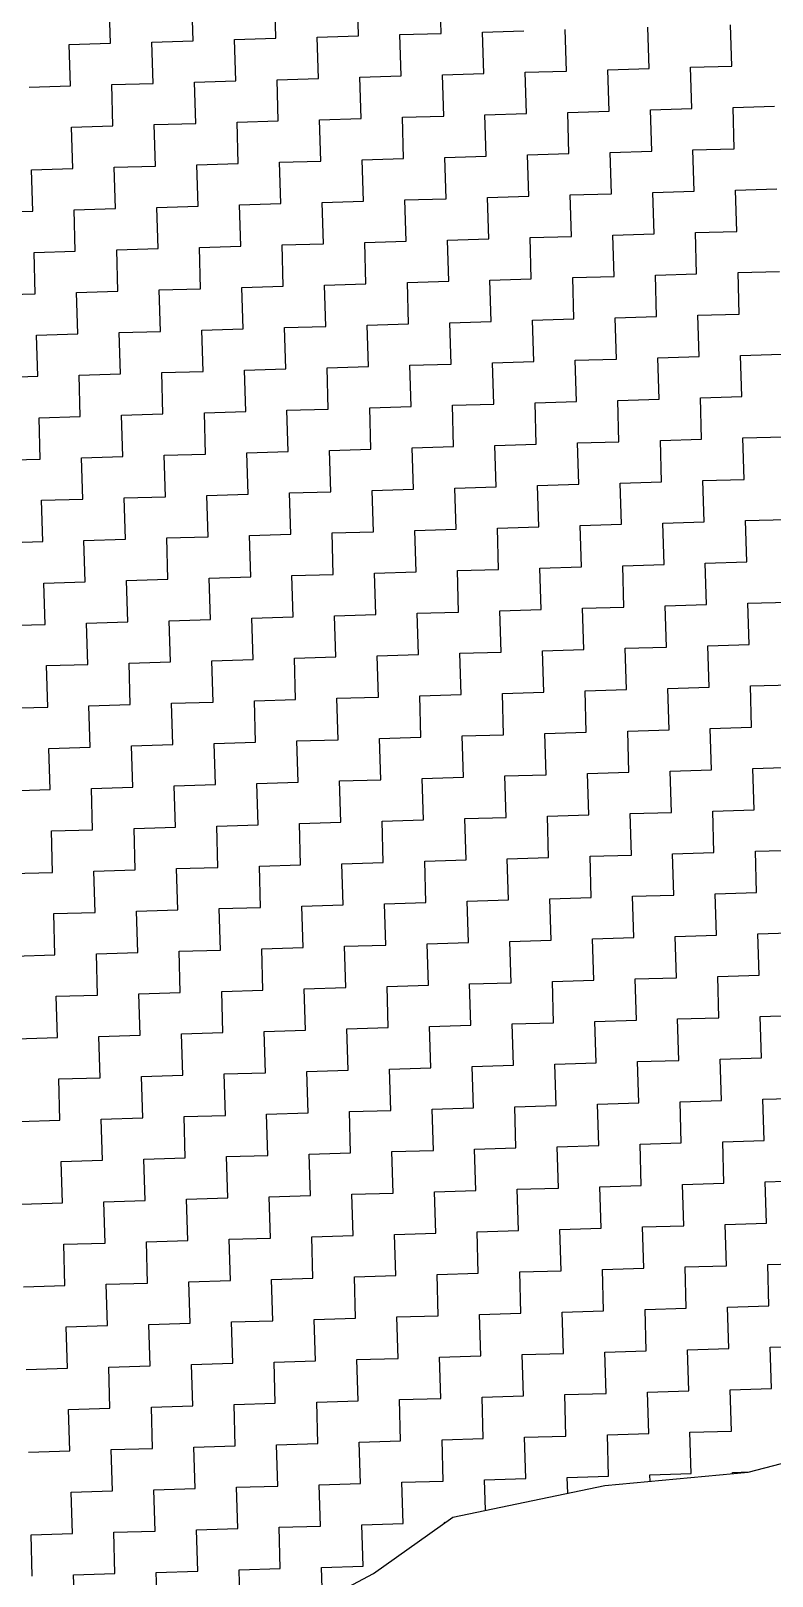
# Model space of a CAD drawing. Header units: metres. Extents: x 289662 to 290738, y 2016260 to 2018343.
# Drawn here: x 290160.7 to 290227.4, y 2016407 to 2016546.2 of the extents above; entities that cross this region are included whole.
import ezdxf

# ---------------------------------------------------------------- set-up
doc = ezdxf.new("R2010")
doc.units = ezdxf.units.M
doc.layers.add('POLY_HATCH', color=12, linetype='Continuous')

msp = doc.modelspace()

# ---------------------------------------------------------------- linework, layer by layer
at = {"layer": 'POLY_HATCH', "linetype": 'Continuous'}
for p, q in [((290167.85, 2016545.04), (290167.74, 2016548.76)), ((290175.29, 2016545.26), (290175.18, 2016548.99)), ((290182.74, 2016545.49), (290182.63, 2016549.21)), ((290190.18, 2016545.71), (290190.07, 2016549.43)), ((290197.63, 2016545.93), (290197.52, 2016549.66)), ((290193.91, 2016545.82), (290197.63, 2016545.93)), ((290194.02, 2016542.1), (290193.91, 2016545.82)), ((290201.35, 2016546.04), (290205.07, 2016546.16)), ((290201.46, 2016542.32), (290201.35, 2016546.04)), ((290208.91, 2016542.54), (290208.8, 2016546.27)), ((290216.35, 2016542.77), (290216.24, 2016546.49)), ((290223.8, 2016542.99), (290223.69, 2016546.71)), ((290164.13, 2016544.93), (290167.85, 2016545.04)), ((290164.24, 2016541.21), (290164.13, 2016544.93)), ((290171.57, 2016545.15), (290175.29, 2016545.26)), ((290171.68, 2016541.43), (290171.57, 2016545.15)), ((290179.02, 2016545.38), (290182.74, 2016545.49)), ((290179.13, 2016541.65), (290179.02, 2016545.38)), ((290186.46, 2016545.6), (290190.18, 2016545.71)), ((290186.57, 2016541.88), (290186.46, 2016545.6)), ((290220.08, 2016542.88), (290223.8, 2016542.99)), ((290175.4, 2016541.54), (290179.13, 2016541.65)), ((290182.85, 2016541.76), (290186.57, 2016541.88)), ((290182.96, 2016538.04), (290182.85, 2016541.76)), ((290190.3, 2016541.99), (290194.02, 2016542.1)), ((290190.41, 2016538.26), (290190.3, 2016541.99)), ((290197.74, 2016542.21), (290201.46, 2016542.32)), ((290197.85, 2016538.49), (290197.74, 2016542.21)), ((290205.19, 2016542.43), (290208.91, 2016542.54)), ((290205.3, 2016538.71), (290205.19, 2016542.43)), ((290212.63, 2016542.66), (290216.35, 2016542.77)), ((290212.74, 2016538.93), (290212.63, 2016542.66)), ((290220.19, 2016539.16), (290220.08, 2016542.88)), ((290160.51, 2016541.1), (290164.24, 2016541.21)), ((290167.96, 2016541.32), (290171.68, 2016541.43)), ((290168.07, 2016537.6), (290167.96, 2016541.32)), ((290175.52, 2016537.82), (290175.4, 2016541.54)), ((290209.02, 2016538.82), (290212.74, 2016538.93)), ((290209.13, 2016535.1), (290209.02, 2016538.82)), ((290216.47, 2016539.04), (290220.19, 2016539.16)), ((290216.58, 2016535.32), (290216.47, 2016539.04)), ((290223.91, 2016539.27), (290227.63, 2016539.38)), ((290224.02, 2016535.54), (290223.91, 2016539.27)), ((290164.35, 2016537.48), (290168.07, 2016537.6)), ((290164.46, 2016533.76), (290164.35, 2016537.48)), ((290171.79, 2016537.71), (290175.52, 2016537.82)), ((290171.9, 2016533.98), (290171.79, 2016537.71)), ((290179.24, 2016537.93), (290182.96, 2016538.04)), ((290179.35, 2016534.21), (290179.24, 2016537.93)), ((290186.68, 2016538.15), (290190.41, 2016538.26)), ((290186.8, 2016534.43), (290186.68, 2016538.15)), ((290194.13, 2016538.38), (290197.85, 2016538.49)), ((290194.24, 2016534.65), (290194.13, 2016538.38)), ((290201.57, 2016538.6), (290205.3, 2016538.71)), ((290201.69, 2016534.88), (290201.57, 2016538.6)), ((290190.52, 2016534.54), (290194.24, 2016534.65)), ((290197.96, 2016534.76), (290201.69, 2016534.88)), ((290198.08, 2016531.04), (290197.96, 2016534.76)), ((290205.41, 2016534.99), (290209.13, 2016535.1)), ((290205.52, 2016531.26), (290205.41, 2016534.99)), ((290212.85, 2016535.21), (290216.58, 2016535.32)), ((290212.97, 2016531.49), (290212.85, 2016535.21)), ((290220.3, 2016535.43), (290224.02, 2016535.54)), ((290220.41, 2016531.71), (290220.3, 2016535.43)), ((290160.74, 2016533.65), (290164.46, 2016533.76)), ((290160.85, 2016529.93), (290160.74, 2016533.65)), ((290168.18, 2016533.87), (290171.9, 2016533.98)), ((290168.29, 2016530.15), (290168.18, 2016533.87)), ((290175.63, 2016534.1), (290179.35, 2016534.21)), ((290175.74, 2016530.37), (290175.63, 2016534.1)), ((290183.07, 2016534.32), (290186.8, 2016534.43)), ((290183.18, 2016530.6), (290183.07, 2016534.32)), ((290190.63, 2016530.82), (290190.52, 2016534.54)), ((290224.13, 2016531.82), (290227.86, 2016531.93)), ((290179.46, 2016530.48), (290183.18, 2016530.6)), ((290179.57, 2016526.76), (290179.46, 2016530.48)), ((290186.91, 2016530.71), (290190.63, 2016530.82)), ((290187.02, 2016526.98), (290186.91, 2016530.71)), ((290194.35, 2016530.93), (290198.08, 2016531.04)), ((290194.46, 2016527.21), (290194.35, 2016530.93)), ((290201.8, 2016531.15), (290205.52, 2016531.26)), ((290201.91, 2016527.43), (290201.8, 2016531.15)), ((290209.24, 2016531.38), (290212.97, 2016531.49)), ((290209.35, 2016527.65), (290209.24, 2016531.38)), ((290216.69, 2016531.6), (290220.41, 2016531.71)), ((290216.8, 2016527.88), (290216.69, 2016531.6)), ((290224.25, 2016528.1), (290224.13, 2016531.82)), ((290157.13, 2016529.82), (290160.85, 2016529.93)), ((290164.57, 2016530.04), (290168.29, 2016530.15)), ((290164.68, 2016526.32), (290164.57, 2016530.04)), ((290172.02, 2016530.26), (290175.74, 2016530.37)), ((290172.13, 2016526.54), (290172.02, 2016530.26)), ((290213.08, 2016527.76), (290216.8, 2016527.88)), ((290213.19, 2016524.04), (290213.08, 2016527.76)), ((290220.52, 2016527.99), (290224.25, 2016528.1)), ((290220.63, 2016524.27), (290220.52, 2016527.99)), ((290160.96, 2016526.2), (290164.68, 2016526.32)), ((290168.41, 2016526.43), (290172.13, 2016526.54)), ((290168.52, 2016522.7), (290168.41, 2016526.43)), ((290175.85, 2016526.65), (290179.57, 2016526.76)), ((290175.96, 2016522.93), (290175.85, 2016526.65)), ((290183.3, 2016526.87), (290187.02, 2016526.98)), ((290183.41, 2016523.15), (290183.3, 2016526.87)), ((290190.74, 2016527.1), (290194.46, 2016527.21)), ((290190.85, 2016523.37), (290190.74, 2016527.1)), ((290198.19, 2016527.32), (290201.91, 2016527.43)), ((290198.3, 2016523.6), (290198.19, 2016527.32)), ((290205.63, 2016527.54), (290209.35, 2016527.65)), ((290205.74, 2016523.82), (290205.63, 2016527.54)), ((290161.07, 2016522.48), (290160.96, 2016526.2)), ((290194.58, 2016523.48), (290198.3, 2016523.6)), ((290202.02, 2016523.71), (290205.74, 2016523.82)), ((290202.13, 2016519.99), (290202.02, 2016523.71)), ((290209.47, 2016523.93), (290213.19, 2016524.04)), ((290209.58, 2016520.21), (290209.47, 2016523.93)), ((290216.91, 2016524.15), (290220.63, 2016524.27)), ((290217.02, 2016520.43), (290216.91, 2016524.15)), ((290224.36, 2016524.38), (290228.08, 2016524.49)), ((290224.47, 2016520.65), (290224.36, 2016524.38)), ((290157.35, 2016522.37), (290161.07, 2016522.48)), ((290164.79, 2016522.59), (290168.52, 2016522.7)), ((290164.91, 2016518.87), (290164.79, 2016522.59)), ((290172.24, 2016522.82), (290175.96, 2016522.93)), ((290172.35, 2016519.09), (290172.24, 2016522.82)), ((290179.68, 2016523.04), (290183.41, 2016523.15)), ((290179.8, 2016519.32), (290179.68, 2016523.04)), ((290187.13, 2016523.26), (290190.85, 2016523.37)), ((290187.24, 2016519.54), (290187.13, 2016523.26)), ((290194.69, 2016519.76), (290194.58, 2016523.48)), ((290183.52, 2016519.43), (290187.24, 2016519.54)), ((290183.63, 2016515.71), (290183.52, 2016519.43)), ((290190.96, 2016519.65), (290194.69, 2016519.76)), ((290191.08, 2016515.93), (290190.96, 2016519.65)), ((290198.41, 2016519.87), (290202.13, 2016519.99)), ((290198.52, 2016516.15), (290198.41, 2016519.87)), ((290205.86, 2016520.1), (290209.58, 2016520.21)), ((290205.97, 2016516.37), (290205.86, 2016520.1)), ((290213.3, 2016520.32), (290217.02, 2016520.43)), ((290213.41, 2016516.6), (290213.3, 2016520.32)), ((290220.75, 2016520.54), (290224.47, 2016520.65)), ((290220.86, 2016516.82), (290220.75, 2016520.54)), ((290161.18, 2016518.76), (290164.91, 2016518.87)), ((290161.29, 2016515.04), (290161.18, 2016518.76)), ((290168.63, 2016518.98), (290172.35, 2016519.09)), ((290168.74, 2016515.26), (290168.63, 2016518.98)), ((290176.07, 2016519.2), (290179.8, 2016519.32)), ((290176.18, 2016515.48), (290176.07, 2016519.2)), ((290209.69, 2016516.49), (290213.41, 2016516.6)), ((290217.13, 2016516.71), (290220.86, 2016516.82)), ((290217.25, 2016512.99), (290217.13, 2016516.71)), ((290224.58, 2016516.93), (290228.3, 2016517.04)), ((290224.69, 2016513.21), (290224.58, 2016516.93)), ((290165.02, 2016515.15), (290168.74, 2016515.26)), ((290172.46, 2016515.37), (290176.18, 2016515.48)), ((290172.57, 2016511.65), (290172.46, 2016515.37)), ((290179.91, 2016515.59), (290183.63, 2016515.71)), ((290180.02, 2016511.87), (290179.91, 2016515.59)), ((290187.35, 2016515.82), (290191.08, 2016515.93)), ((290187.46, 2016512.09), (290187.35, 2016515.82)), ((290194.8, 2016516.04), (290198.52, 2016516.15)), ((290194.91, 2016512.32), (290194.8, 2016516.04)), ((290202.24, 2016516.26), (290205.97, 2016516.37)), ((290202.36, 2016512.54), (290202.24, 2016516.26)), ((290209.8, 2016512.76), (290209.69, 2016516.49)), ((290157.57, 2016514.92), (290161.29, 2016515.04)), ((290165.13, 2016511.42), (290165.02, 2016515.15)), ((290198.63, 2016512.43), (290202.36, 2016512.54)), ((290198.74, 2016508.71), (290198.63, 2016512.43)), ((290206.08, 2016512.65), (290209.8, 2016512.76)), ((290206.19, 2016508.93), (290206.08, 2016512.65)), ((290213.52, 2016512.87), (290217.25, 2016512.99)), ((290213.63, 2016509.15), (290213.52, 2016512.87)), ((290220.97, 2016513.1), (290224.69, 2016513.21)), ((290221.08, 2016509.37), (290220.97, 2016513.1)), ((290161.41, 2016511.31), (290165.13, 2016511.42)), ((290161.52, 2016507.59), (290161.41, 2016511.31)), ((290168.85, 2016511.54), (290172.57, 2016511.65)), ((290168.96, 2016507.81), (290168.85, 2016511.54)), ((290176.3, 2016511.76), (290180.02, 2016511.87)), ((290176.41, 2016508.04), (290176.3, 2016511.76)), ((290183.74, 2016511.98), (290187.46, 2016512.09)), ((290183.85, 2016508.26), (290183.74, 2016511.98)), ((290191.19, 2016512.21), (290194.91, 2016512.32)), ((290191.3, 2016508.48), (290191.19, 2016512.21)), ((290224.8, 2016509.49), (290228.53, 2016509.6)), ((290180.13, 2016508.15), (290183.85, 2016508.26)), ((290187.58, 2016508.37), (290191.3, 2016508.48)), ((290187.69, 2016504.65), (290187.58, 2016508.37)), ((290195.02, 2016508.59), (290198.74, 2016508.71)), ((290195.13, 2016504.87), (290195.02, 2016508.59)), ((290202.47, 2016508.82), (290206.19, 2016508.93)), ((290202.58, 2016505.09), (290202.47, 2016508.82)), ((290209.91, 2016509.04), (290213.63, 2016509.15)), ((290210.02, 2016505.32), (290209.91, 2016509.04)), ((290217.36, 2016509.26), (290221.08, 2016509.37)), ((290217.47, 2016505.54), (290217.36, 2016509.26)), ((290224.91, 2016505.76), (290224.8, 2016509.49)), ((290157.79, 2016507.48), (290161.52, 2016507.59)), ((290165.24, 2016507.7), (290168.96, 2016507.81)), ((290165.35, 2016503.98), (290165.24, 2016507.7)), ((290172.69, 2016507.93), (290176.41, 2016508.04)), ((290172.8, 2016504.2), (290172.69, 2016507.93)), ((290180.24, 2016504.43), (290180.13, 2016508.15)), ((290213.75, 2016505.43), (290217.47, 2016505.54)), ((290213.86, 2016501.71), (290213.75, 2016505.43)), ((290221.19, 2016505.65), (290224.91, 2016505.76)), ((290221.3, 2016501.93), (290221.19, 2016505.65)), ((290169.07, 2016504.09), (290172.8, 2016504.2)), ((290169.19, 2016500.37), (290169.07, 2016504.09)), ((290176.52, 2016504.31), (290180.24, 2016504.43)), ((290176.63, 2016500.59), (290176.52, 2016504.31)), ((290183.96, 2016504.54), (290187.69, 2016504.65)), ((290184.08, 2016500.81), (290183.96, 2016504.54)), ((290191.41, 2016504.76), (290195.13, 2016504.87)), ((290191.52, 2016501.04), (290191.41, 2016504.76)), ((290198.86, 2016504.98), (290202.58, 2016505.09)), ((290198.97, 2016501.26), (290198.86, 2016504.98)), ((290206.3, 2016505.21), (290210.02, 2016505.32)), ((290206.41, 2016501.48), (290206.3, 2016505.21)), ((290161.63, 2016503.87), (290165.35, 2016503.98)), ((290161.74, 2016500.15), (290161.63, 2016503.87)), ((290195.24, 2016501.15), (290198.97, 2016501.26)), ((290202.69, 2016501.37), (290206.41, 2016501.48)), ((290202.8, 2016497.65), (290202.69, 2016501.37)), ((290210.14, 2016501.59), (290213.86, 2016501.71)), ((290210.25, 2016497.87), (290210.14, 2016501.59)), ((290217.58, 2016501.82), (290221.3, 2016501.93)), ((290217.69, 2016498.09), (290217.58, 2016501.82)), ((290225.03, 2016502.04), (290228.75, 2016502.15)), ((290225.14, 2016498.32), (290225.03, 2016502.04)), ((290158.02, 2016500.03), (290161.74, 2016500.15)), ((290165.46, 2016500.26), (290169.19, 2016500.37)), ((290165.57, 2016496.53), (290165.46, 2016500.26)), ((290172.91, 2016500.48), (290176.63, 2016500.59)), ((290173.02, 2016496.76), (290172.91, 2016500.48)), ((290180.35, 2016500.7), (290184.08, 2016500.81)), ((290180.47, 2016496.98), (290180.35, 2016500.7)), ((290187.8, 2016500.93), (290191.52, 2016501.04)), ((290187.91, 2016497.2), (290187.8, 2016500.93)), ((290195.36, 2016497.43), (290195.24, 2016501.15)), ((290184.19, 2016497.09), (290187.91, 2016497.2)), ((290184.3, 2016493.37), (290184.19, 2016497.09)), ((290191.63, 2016497.31), (290195.36, 2016497.43)), ((290191.74, 2016493.59), (290191.63, 2016497.31)), ((290199.08, 2016497.54), (290202.8, 2016497.65)), ((290199.19, 2016493.81), (290199.08, 2016497.54)), ((290206.52, 2016497.76), (290210.25, 2016497.87)), ((290206.64, 2016494.04), (290206.52, 2016497.76)), ((290213.97, 2016497.98), (290217.69, 2016498.09)), ((290214.08, 2016494.26), (290213.97, 2016497.98)), ((290221.41, 2016498.21), (290225.14, 2016498.32)), ((290221.53, 2016494.48), (290221.41, 2016498.21)), ((290161.85, 2016496.42), (290165.57, 2016496.53)), ((290161.96, 2016492.7), (290161.85, 2016496.42)), ((290169.3, 2016496.65), (290173.02, 2016496.76)), ((290169.41, 2016492.92), (290169.3, 2016496.65)), ((290176.74, 2016496.87), (290180.47, 2016496.98)), ((290176.85, 2016493.15), (290176.74, 2016496.87)), ((290217.8, 2016494.37), (290221.53, 2016494.48)), ((290217.91, 2016490.65), (290217.8, 2016494.37)), ((290225.25, 2016494.6), (290228.97, 2016494.71)), ((290225.36, 2016490.87), (290225.25, 2016494.6)), ((290165.69, 2016492.81), (290169.41, 2016492.92)), ((290173.13, 2016493.03), (290176.85, 2016493.15)), ((290173.24, 2016489.31), (290173.13, 2016493.03)), ((290180.58, 2016493.26), (290184.3, 2016493.37)), ((290180.69, 2016489.53), (290180.58, 2016493.26)), ((290188.02, 2016493.48), (290191.74, 2016493.59)), ((290188.13, 2016489.76), (290188.02, 2016493.48)), ((290195.47, 2016493.7), (290199.19, 2016493.81)), ((290195.58, 2016489.98), (290195.47, 2016493.7)), ((290202.91, 2016493.93), (290206.64, 2016494.04)), ((290203.02, 2016490.2), (290202.91, 2016493.93)), ((290210.36, 2016494.15), (290214.08, 2016494.26)), ((290210.47, 2016490.43), (290210.36, 2016494.15)), ((290158.24, 2016492.59), (290161.96, 2016492.7)), ((290165.8, 2016489.09), (290165.69, 2016492.81)), ((290199.3, 2016490.09), (290203.02, 2016490.2)), ((290206.75, 2016490.32), (290210.47, 2016490.43)), ((290206.86, 2016486.59), (290206.75, 2016490.32)), ((290214.19, 2016490.54), (290217.91, 2016490.65)), ((290214.3, 2016486.82), (290214.19, 2016490.54)), ((290221.64, 2016490.76), (290225.36, 2016490.87)), ((290221.75, 2016487.04), (290221.64, 2016490.76)), ((290162.07, 2016488.98), (290165.8, 2016489.09)), ((290162.19, 2016485.25), (290162.07, 2016488.98)), ((290169.52, 2016489.2), (290173.24, 2016489.31)), ((290169.63, 2016485.48), (290169.52, 2016489.2)), ((290176.97, 2016489.42), (290180.69, 2016489.53)), ((290177.08, 2016485.7), (290176.97, 2016489.42)), ((290184.41, 2016489.65), (290188.13, 2016489.76)), ((290184.52, 2016485.92), (290184.41, 2016489.65)), ((290191.86, 2016489.87), (290195.58, 2016489.98)), ((290191.97, 2016486.15), (290191.86, 2016489.87)), ((290199.41, 2016486.37), (290199.3, 2016490.09)), ((290180.8, 2016485.81), (290184.52, 2016485.92)), ((290188.24, 2016486.04), (290191.97, 2016486.15)), ((290188.36, 2016482.31), (290188.24, 2016486.04)), ((290195.69, 2016486.26), (290199.41, 2016486.37)), ((290195.8, 2016482.54), (290195.69, 2016486.26)), ((290203.14, 2016486.48), (290206.86, 2016486.59)), ((290203.25, 2016482.76), (290203.14, 2016486.48)), ((290210.58, 2016486.7), (290214.3, 2016486.82)), ((290210.69, 2016482.98), (290210.58, 2016486.7)), ((290218.03, 2016486.93), (290221.75, 2016487.04)), ((290218.14, 2016483.2), (290218.03, 2016486.93)), ((290225.47, 2016487.15), (290229.19, 2016487.26)), ((290225.58, 2016483.43), (290225.47, 2016487.15)), ((290158.46, 2016485.14), (290162.19, 2016485.25)), ((290165.91, 2016485.37), (290169.63, 2016485.48)), ((290166.02, 2016481.64), (290165.91, 2016485.37)), ((290173.35, 2016485.59), (290177.08, 2016485.7)), ((290173.47, 2016481.87), (290173.35, 2016485.59)), ((290180.91, 2016482.09), (290180.8, 2016485.81)), ((290214.42, 2016483.09), (290218.14, 2016483.2)), ((290221.86, 2016483.32), (290225.58, 2016483.43)), ((290221.97, 2016479.59), (290221.86, 2016483.32)), ((290169.74, 2016481.75), (290173.47, 2016481.87)), ((290169.85, 2016478.03), (290169.74, 2016481.75)), ((290177.19, 2016481.98), (290180.91, 2016482.09)), ((290177.3, 2016478.26), (290177.19, 2016481.98)), ((290184.63, 2016482.2), (290188.36, 2016482.31)), ((290184.75, 2016478.48), (290184.63, 2016482.2)), ((290192.08, 2016482.42), (290195.8, 2016482.54)), ((290192.19, 2016478.7), (290192.08, 2016482.42)), ((290199.52, 2016482.65), (290203.25, 2016482.76)), ((290199.64, 2016478.92), (290199.52, 2016482.65)), ((290206.97, 2016482.87), (290210.69, 2016482.98)), ((290207.08, 2016479.15), (290206.97, 2016482.87)), ((290214.53, 2016479.37), (290214.42, 2016483.09)), ((290162.3, 2016481.53), (290166.02, 2016481.64)), ((290162.41, 2016477.81), (290162.3, 2016481.53)), ((290203.36, 2016479.04), (290207.08, 2016479.15)), ((290203.47, 2016475.31), (290203.36, 2016479.04)), ((290210.8, 2016479.26), (290214.53, 2016479.37)), ((290210.92, 2016475.54), (290210.8, 2016479.26)), ((290218.25, 2016479.48), (290221.97, 2016479.59)), ((290218.36, 2016475.76), (290218.25, 2016479.48)), ((290225.69, 2016479.7), (290229.42, 2016479.82)), ((290225.81, 2016475.98), (290225.69, 2016479.7)), ((290158.69, 2016477.7), (290162.41, 2016477.81)), ((290166.13, 2016477.92), (290169.85, 2016478.03)), ((290166.24, 2016474.2), (290166.13, 2016477.92)), ((290173.58, 2016478.14), (290177.3, 2016478.26)), ((290173.69, 2016474.42), (290173.58, 2016478.14)), ((290181.02, 2016478.37), (290184.75, 2016478.48)), ((290181.13, 2016474.64), (290181.02, 2016478.37)), ((290188.47, 2016478.59), (290192.19, 2016478.7)), ((290188.58, 2016474.87), (290188.47, 2016478.59)), ((290195.91, 2016478.81), (290199.64, 2016478.92)), ((290196.02, 2016475.09), (290195.91, 2016478.81)), ((290184.86, 2016474.76), (290188.58, 2016474.87)), ((290192.3, 2016474.98), (290196.02, 2016475.09)), ((290192.41, 2016471.26), (290192.3, 2016474.98)), ((290199.75, 2016475.2), (290203.47, 2016475.31)), ((290199.86, 2016471.48), (290199.75, 2016475.2)), ((290207.19, 2016475.42), (290210.92, 2016475.54)), ((290207.3, 2016471.7), (290207.19, 2016475.42)), ((290214.64, 2016475.65), (290218.36, 2016475.76)), ((290214.75, 2016471.92), (290214.64, 2016475.65)), ((290222.08, 2016475.87), (290225.81, 2016475.98)), ((290222.19, 2016472.15), (290222.08, 2016475.87)), ((290162.52, 2016474.09), (290166.24, 2016474.2)), ((290162.63, 2016470.36), (290162.52, 2016474.09)), ((290169.97, 2016474.31), (290173.69, 2016474.42)), ((290170.08, 2016470.59), (290169.97, 2016474.31)), ((290177.41, 2016474.53), (290181.13, 2016474.64)), ((290177.52, 2016470.81), (290177.41, 2016474.53)), ((290184.97, 2016471.03), (290184.86, 2016474.76)), ((290218.47, 2016472.04), (290222.19, 2016472.15)), ((290218.58, 2016468.31), (290218.47, 2016472.04)), ((290225.92, 2016472.26), (290229.64, 2016472.37)), ((290226.03, 2016468.54), (290225.92, 2016472.26)), ((290173.8, 2016470.7), (290177.52, 2016470.81)), ((290173.91, 2016466.98), (290173.8, 2016470.7)), ((290181.25, 2016470.92), (290184.97, 2016471.03)), ((290181.36, 2016467.2), (290181.25, 2016470.92)), ((290188.69, 2016471.14), (290192.41, 2016471.26)), ((290188.8, 2016467.42), (290188.69, 2016471.14)), ((290196.14, 2016471.37), (290199.86, 2016471.48)), ((290196.25, 2016467.64), (290196.14, 2016471.37)), ((290203.58, 2016471.59), (290207.3, 2016471.7)), ((290203.69, 2016467.87), (290203.58, 2016471.59)), ((290211.03, 2016471.81), (290214.75, 2016471.92)), ((290211.14, 2016468.09), (290211.03, 2016471.81)), ((290158.91, 2016470.25), (290162.63, 2016470.36)), ((290166.35, 2016470.48), (290170.08, 2016470.59)), ((290166.47, 2016466.75), (290166.35, 2016470.48)), ((290199.97, 2016467.76), (290203.69, 2016467.87)), ((290207.42, 2016467.98), (290211.14, 2016468.09)), ((290207.53, 2016464.26), (290207.42, 2016467.98)), ((290214.86, 2016468.2), (290218.58, 2016468.31)), ((290214.97, 2016464.48), (290214.86, 2016468.2)), ((290222.31, 2016468.42), (290226.03, 2016468.54)), ((290222.42, 2016464.7), (290222.31, 2016468.42)), ((290162.74, 2016466.64), (290166.47, 2016466.75)), ((290162.85, 2016462.92), (290162.74, 2016466.64)), ((290170.19, 2016466.86), (290173.91, 2016466.98)), ((290170.3, 2016463.14), (290170.19, 2016466.86)), ((290177.63, 2016467.09), (290181.36, 2016467.2)), ((290177.75, 2016463.36), (290177.63, 2016467.09)), ((290185.08, 2016467.31), (290188.8, 2016467.42)), ((290185.19, 2016463.59), (290185.08, 2016467.31)), ((290192.52, 2016467.53), (290196.25, 2016467.64)), ((290192.64, 2016463.81), (290192.52, 2016467.53)), ((290200.08, 2016464.03), (290199.97, 2016467.76)), ((290188.91, 2016463.7), (290192.64, 2016463.81)), ((290189.03, 2016459.98), (290188.91, 2016463.7)), ((290196.36, 2016463.92), (290200.08, 2016464.03)), ((290196.47, 2016460.2), (290196.36, 2016463.92)), ((290203.8, 2016464.14), (290207.53, 2016464.26)), ((290203.92, 2016460.42), (290203.8, 2016464.14)), ((290211.25, 2016464.37), (290214.97, 2016464.48)), ((290211.36, 2016460.65), (290211.25, 2016464.37)), ((290218.7, 2016464.59), (290222.42, 2016464.7)), ((290218.81, 2016460.87), (290218.7, 2016464.59)), ((290226.14, 2016464.81), (290229.86, 2016464.93)), ((290226.25, 2016461.09), (290226.14, 2016464.81)), ((290159.13, 2016462.81), (290162.85, 2016462.92)), ((290166.58, 2016463.03), (290170.3, 2016463.14)), ((290166.69, 2016459.31), (290166.58, 2016463.03)), ((290174.02, 2016463.25), (290177.75, 2016463.36)), ((290174.13, 2016459.53), (290174.02, 2016463.25)), ((290181.47, 2016463.48), (290185.19, 2016463.59)), ((290181.58, 2016459.75), (290181.47, 2016463.48)), ((290215.08, 2016460.76), (290218.81, 2016460.87)), ((290222.53, 2016460.98), (290226.25, 2016461.09)), ((290222.64, 2016457.26), (290222.53, 2016460.98)), ((290170.41, 2016459.42), (290174.13, 2016459.53)), ((290177.86, 2016459.64), (290181.58, 2016459.75)), ((290177.97, 2016455.92), (290177.86, 2016459.64)), ((290185.3, 2016459.86), (290189.03, 2016459.98)), ((290185.41, 2016456.14), (290185.3, 2016459.86)), ((290192.75, 2016460.09), (290196.47, 2016460.2)), ((290192.86, 2016456.37), (290192.75, 2016460.09)), ((290200.19, 2016460.31), (290203.92, 2016460.42)), ((290200.3, 2016456.59), (290200.19, 2016460.31)), ((290207.64, 2016460.53), (290211.36, 2016460.65)), ((290207.75, 2016456.81), (290207.64, 2016460.53)), ((290215.2, 2016457.03), (290215.08, 2016460.76)), ((290162.97, 2016459.2), (290166.69, 2016459.31)), ((290163.08, 2016455.47), (290162.97, 2016459.2)), ((290170.52, 2016455.7), (290170.41, 2016459.42)), ((290204.03, 2016456.7), (290207.75, 2016456.81)), ((290204.14, 2016452.98), (290204.03, 2016456.7)), ((290211.47, 2016456.92), (290215.2, 2016457.03)), ((290211.58, 2016453.2), (290211.47, 2016456.92)), ((290218.92, 2016457.15), (290222.64, 2016457.26)), ((290219.03, 2016453.42), (290218.92, 2016457.15)), ((290226.36, 2016457.37), (290230.09, 2016457.48)), ((290226.48, 2016453.65), (290226.36, 2016457.37)), ((290159.36, 2016455.36), (290163.08, 2016455.47)), ((290166.8, 2016455.58), (290170.52, 2016455.7)), ((290166.91, 2016451.86), (290166.8, 2016455.58)), ((290174.25, 2016455.81), (290177.97, 2016455.92)), ((290174.36, 2016452.08), (290174.25, 2016455.81)), ((290181.69, 2016456.03), (290185.41, 2016456.14)), ((290181.8, 2016452.31), (290181.69, 2016456.03)), ((290189.14, 2016456.25), (290192.86, 2016456.37)), ((290189.25, 2016452.53), (290189.14, 2016456.25)), ((290196.58, 2016456.48), (290200.3, 2016456.59)), ((290196.69, 2016452.75), (290196.58, 2016456.48)), ((290185.53, 2016452.42), (290189.25, 2016452.53)), ((290192.97, 2016452.64), (290196.69, 2016452.75)), ((290193.08, 2016448.92), (290192.97, 2016452.64)), ((290200.42, 2016452.87), (290204.14, 2016452.98)), ((290200.53, 2016449.14), (290200.42, 2016452.87)), ((290207.86, 2016453.09), (290211.58, 2016453.2)), ((290207.97, 2016449.37), (290207.86, 2016453.09)), ((290215.31, 2016453.31), (290219.03, 2016453.42)), ((290215.42, 2016449.59), (290215.31, 2016453.31)), ((290222.75, 2016453.53), (290226.48, 2016453.65)), ((290222.86, 2016449.81), (290222.75, 2016453.53)), ((290163.19, 2016451.75), (290166.91, 2016451.86)), ((290163.3, 2016448.03), (290163.19, 2016451.75)), ((290170.63, 2016451.97), (290174.36, 2016452.08)), ((290170.75, 2016448.25), (290170.63, 2016451.97)), ((290178.08, 2016452.2), (290181.8, 2016452.31)), ((290178.19, 2016448.47), (290178.08, 2016452.2)), ((290185.64, 2016448.7), (290185.53, 2016452.42)), ((290219.14, 2016449.7), (290222.86, 2016449.81)), ((290226.59, 2016449.92), (290230.31, 2016450.03)), ((290226.7, 2016446.2), (290226.59, 2016449.92)), ((290174.47, 2016448.36), (290178.19, 2016448.47)), ((290174.58, 2016444.64), (290174.47, 2016448.36)), ((290181.91, 2016448.59), (290185.64, 2016448.7)), ((290182.03, 2016444.86), (290181.91, 2016448.59)), ((290189.36, 2016448.81), (290193.08, 2016448.92)), ((290189.47, 2016445.09), (290189.36, 2016448.81)), ((290196.81, 2016449.03), (290200.53, 2016449.14)), ((290196.92, 2016445.31), (290196.81, 2016449.03)), ((290204.25, 2016449.25), (290207.97, 2016449.37)), ((290204.36, 2016445.53), (290204.25, 2016449.25)), ((290211.7, 2016449.48), (290215.42, 2016449.59)), ((290211.81, 2016445.75), (290211.7, 2016449.48)), ((290219.25, 2016445.98), (290219.14, 2016449.7)), ((290159.58, 2016447.92), (290163.3, 2016448.03)), ((290167.02, 2016448.14), (290170.75, 2016448.25)), ((290167.13, 2016444.42), (290167.02, 2016448.14)), ((290208.08, 2016445.64), (290211.81, 2016445.75)), ((290208.2, 2016441.92), (290208.08, 2016445.64)), ((290215.53, 2016445.87), (290219.25, 2016445.98)), ((290215.64, 2016442.14), (290215.53, 2016445.87)), ((290222.98, 2016446.09), (290226.7, 2016446.2)), ((290223.09, 2016442.37), (290222.98, 2016446.09)), ((290163.41, 2016444.31), (290167.13, 2016444.42)), ((290163.52, 2016440.58), (290163.41, 2016444.31)), ((290170.86, 2016444.53), (290174.58, 2016444.64)), ((290170.97, 2016440.81), (290170.86, 2016444.53)), ((290178.3, 2016444.75), (290182.03, 2016444.86)), ((290178.41, 2016441.03), (290178.3, 2016444.75)), ((290185.75, 2016444.97), (290189.47, 2016445.09)), ((290185.86, 2016441.25), (290185.75, 2016444.97)), ((290193.19, 2016445.2), (290196.92, 2016445.31)), ((290193.31, 2016441.47), (290193.19, 2016445.2)), ((290200.64, 2016445.42), (290204.36, 2016445.53)), ((290200.75, 2016441.7), (290200.64, 2016445.42)), ((290189.58, 2016441.36), (290193.31, 2016441.47)), ((290197.03, 2016441.59), (290200.75, 2016441.7)), ((290197.14, 2016437.86), (290197.03, 2016441.59)), ((290204.47, 2016441.81), (290208.2, 2016441.92)), ((290204.58, 2016438.09), (290204.47, 2016441.81)), ((290211.92, 2016442.03), (290215.64, 2016442.14)), ((290212.03, 2016438.31), (290211.92, 2016442.03)), ((290219.36, 2016442.25), (290223.09, 2016442.37)), ((290219.48, 2016438.53), (290219.36, 2016442.25)), ((290226.81, 2016442.48), (290230.53, 2016442.59)), ((290226.92, 2016438.75), (290226.81, 2016442.48)), ((290159.8, 2016440.47), (290163.52, 2016440.58)), ((290167.25, 2016440.69), (290170.97, 2016440.81)), ((290167.36, 2016436.97), (290167.25, 2016440.69)), ((290174.69, 2016440.92), (290178.41, 2016441.03)), ((290174.8, 2016437.19), (290174.69, 2016440.92)), ((290182.14, 2016441.14), (290185.86, 2016441.25)), ((290182.25, 2016437.42), (290182.14, 2016441.14)), ((290189.69, 2016437.64), (290189.58, 2016441.36)), ((290223.2, 2016438.64), (290226.92, 2016438.75)), ((290223.31, 2016434.92), (290223.2, 2016438.64)), ((290178.53, 2016437.31), (290182.25, 2016437.42)), ((290178.64, 2016433.58), (290178.53, 2016437.31)), ((290185.97, 2016437.53), (290189.69, 2016437.64)), ((290186.08, 2016433.81), (290185.97, 2016437.53)), ((290193.42, 2016437.75), (290197.14, 2016437.86)), ((290193.53, 2016434.03), (290193.42, 2016437.75)), ((290200.86, 2016437.97), (290204.58, 2016438.09)), ((290200.97, 2016434.25), (290200.86, 2016437.97)), ((290208.31, 2016438.2), (290212.03, 2016438.31)), ((290208.42, 2016434.47), (290208.31, 2016438.2)), ((290215.75, 2016438.42), (290219.48, 2016438.53)), ((290215.86, 2016434.7), (290215.75, 2016438.42)), ((290163.64, 2016436.86), (290167.36, 2016436.97)), ((290163.75, 2016433.14), (290163.64, 2016436.86)), ((290171.08, 2016437.08), (290174.8, 2016437.19)), ((290171.19, 2016433.36), (290171.08, 2016437.08)), ((290204.7, 2016434.36), (290208.42, 2016434.47)), ((290212.14, 2016434.59), (290215.86, 2016434.7)), ((290212.25, 2016430.86), (290212.14, 2016434.59)), ((290219.59, 2016434.81), (290223.31, 2016434.92)), ((290219.7, 2016431.09), (290219.59, 2016434.81)), ((290227.03, 2016435.03), (290230.76, 2016435.14)), ((290227.14, 2016431.31), (290227.03, 2016435.03)), ((290160.02, 2016433.03), (290163.75, 2016433.14)), ((290167.47, 2016433.25), (290171.19, 2016433.36)), ((290167.58, 2016429.53), (290167.47, 2016433.25)), ((290174.91, 2016433.47), (290178.64, 2016433.58)), ((290175.03, 2016429.75), (290174.91, 2016433.47)), ((290182.36, 2016433.69), (290186.08, 2016433.81)), ((290182.47, 2016429.97), (290182.36, 2016433.69)), ((290189.81, 2016433.92), (290193.53, 2016434.03)), ((290189.92, 2016430.19), (290189.81, 2016433.92)), ((290197.25, 2016434.14), (290200.97, 2016434.25)), ((290197.36, 2016430.42), (290197.25, 2016434.14)), ((290204.81, 2016430.64), (290204.7, 2016434.36)), ((290193.64, 2016430.31), (290197.36, 2016430.42)), ((290193.75, 2016426.58), (290193.64, 2016430.31)), ((290201.09, 2016430.53), (290204.81, 2016430.64)), ((290201.2, 2016426.81), (290201.09, 2016430.53)), ((290208.53, 2016430.75), (290212.25, 2016430.86)), ((290208.64, 2016427.03), (290208.53, 2016430.75)), ((290215.98, 2016430.98), (290219.7, 2016431.09)), ((290216.09, 2016427.25), (290215.98, 2016430.98)), ((290223.42, 2016431.2), (290227.14, 2016431.31)), ((290223.53, 2016427.48), (290223.42, 2016431.2)), ((290163.86, 2016429.41), (290167.58, 2016429.53)), ((290163.97, 2016425.69), (290163.86, 2016429.41)), ((290171.3, 2016429.64), (290175.03, 2016429.75)), ((290171.42, 2016425.91), (290171.3, 2016429.64)), ((290178.75, 2016429.86), (290182.47, 2016429.97)), ((290178.86, 2016426.14), (290178.75, 2016429.86)), ((290186.19, 2016430.08), (290189.92, 2016430.19)), ((290186.31, 2016426.36), (290186.19, 2016430.08)), ((290219.81, 2016427.36), (290223.53, 2016427.48)), ((290227.26, 2016427.59), (290230.98, 2016427.7)), ((290227.37, 2016423.86), (290227.26, 2016427.59)), ((290175.14, 2016426.03), (290178.86, 2016426.14)), ((290182.58, 2016426.25), (290186.31, 2016426.36)), ((290182.69, 2016422.53), (290182.58, 2016426.25)), ((290190.03, 2016426.47), (290193.75, 2016426.58)), ((290190.14, 2016422.75), (290190.03, 2016426.47)), ((290197.47, 2016426.69), (290201.2, 2016426.81)), ((290197.59, 2016422.97), (290197.47, 2016426.69)), ((290204.92, 2016426.92), (290208.64, 2016427.03)), ((290205.03, 2016423.2), (290204.92, 2016426.92)), ((290212.36, 2016427.14), (290216.09, 2016427.25)), ((290212.48, 2016423.42), (290212.36, 2016427.14)), ((290219.92, 2016423.64), (290219.81, 2016427.36)), ((290160.25, 2016425.58), (290163.97, 2016425.69)), ((290167.69, 2016425.8), (290171.42, 2016425.91)), ((290167.8, 2016422.08), (290167.69, 2016425.8)), ((290175.25, 2016422.3), (290175.14, 2016426.03)), ((290208.75, 2016423.31), (290212.48, 2016423.42)), ((290208.86, 2016419.58), (290208.75, 2016423.31)), ((290216.2, 2016423.53), (290219.92, 2016423.64)), ((290216.31, 2016419.81), (290216.2, 2016423.53)), ((290223.64, 2016423.75), (290227.37, 2016423.86)), ((290223.76, 2016420.03), (290223.64, 2016423.75)), ((290164.08, 2016421.97), (290167.8, 2016422.08)), ((290164.19, 2016418.25), (290164.08, 2016421.97)), ((290171.53, 2016422.19), (290175.25, 2016422.3)), ((290171.64, 2016418.47), (290171.53, 2016422.19)), ((290178.97, 2016422.41), (290182.69, 2016422.53)), ((290179.08, 2016418.69), (290178.97, 2016422.41)), ((290186.42, 2016422.64), (290190.14, 2016422.75)), ((290186.53, 2016418.92), (290186.42, 2016422.64)), ((290193.86, 2016422.86), (290197.59, 2016422.97)), ((290193.97, 2016419.14), (290193.86, 2016422.86)), ((290201.31, 2016423.08), (290205.03, 2016423.2)), ((290201.42, 2016419.36), (290201.31, 2016423.08)), ((290190.25, 2016419.03), (290193.97, 2016419.14)), ((290197.7, 2016419.25), (290201.42, 2016419.36)), ((290197.81, 2016415.53), (290197.7, 2016419.25)), ((290205.14, 2016419.47), (290208.86, 2016419.58)), ((290205.25, 2016415.75), (290205.14, 2016419.47)), ((290212.59, 2016419.7), (290216.31, 2016419.81)), ((290212.7, 2016415.97), (290212.59, 2016419.7)), ((290220.03, 2016419.92), (290223.76, 2016420.03)), ((290220.14, 2016416.2), (290220.03, 2016419.92)), ((290160.47, 2016418.13), (290164.19, 2016418.25)), ((290167.92, 2016418.36), (290171.64, 2016418.47)), ((290168.03, 2016414.64), (290167.92, 2016418.36)), ((290175.36, 2016418.58), (290179.08, 2016418.69)), ((290175.47, 2016414.86), (290175.36, 2016418.58)), ((290182.81, 2016418.8), (290186.53, 2016418.92)), ((290182.92, 2016415.08), (290182.81, 2016418.8)), ((290190.36, 2016415.3), (290190.25, 2016419.03)), ((290223.87, 2016416.31), (290225.39, 2016416.35)), ((290179.19, 2016414.97), (290182.92, 2016415.08)), ((290179.31, 2016411.25), (290179.19, 2016414.97)), ((290186.64, 2016415.19), (290190.36, 2016415.3)), ((290186.75, 2016411.47), (290186.64, 2016415.19)), ((290194.09, 2016415.42), (290197.81, 2016415.53)), ((290194.2, 2016411.69), (290194.09, 2016415.42)), ((290201.53, 2016415.64), (290205.25, 2016415.75)), ((290201.61, 2016412.9), (290201.53, 2016415.64)), ((290208.98, 2016415.86), (290212.7, 2016415.97)), ((290209.02, 2016414.44), (290208.98, 2016415.86)), ((290216.42, 2016416.08), (290220.14, 2016416.2)), ((290216.44, 2016415.5), (290216.42, 2016416.08)), ((290223.87, 2016416.19), (290223.87, 2016416.31)), ((290164.3, 2016414.52), (290168.03, 2016414.64)), ((290164.42, 2016410.8), (290164.3, 2016414.52)), ((290171.75, 2016414.75), (290175.47, 2016414.86)), ((290171.86, 2016411.02), (290171.75, 2016414.75)), ((290160.69, 2016410.69), (290164.42, 2016410.8)), ((290168.14, 2016410.91), (290171.86, 2016411.02)), ((290168.25, 2016407.19), (290168.14, 2016410.91)), ((290175.58, 2016411.14), (290179.31, 2016411.25)), ((290175.7, 2016407.41), (290175.58, 2016411.14)), ((290183.03, 2016411.36), (290186.75, 2016411.47)), ((290183.14, 2016407.64), (290183.03, 2016411.36)), ((290190.47, 2016411.58), (290194.2, 2016411.69)), ((290190.59, 2016407.86), (290190.47, 2016411.58)), ((290197.92, 2016411.8), (290197.98, 2016411.81)), ((290197.92, 2016411.76), (290197.92, 2016411.8)), ((290160.8, 2016406.97), (290160.69, 2016410.69)), ((290164.53, 2016407.08), (290168.25, 2016407.19)), ((290164.64, 2016403.36), (290164.53, 2016407.08)), ((290171.97, 2016407.3), (290175.7, 2016407.41)), ((290172.08, 2016403.58), (290171.97, 2016407.3)), ((290179.42, 2016407.52), (290183.14, 2016407.64)), ((290179.53, 2016403.8), (290179.42, 2016407.52)), ((290186.86, 2016407.75), (290190.59, 2016407.86)), ((290186.97, 2016404.02), (290186.86, 2016407.75))]:
    msp.add_line(p, q, dxfattribs=at)
at = {"layer": 'POLY_HATCH'}
for p, q in [((290225.28, 2016416.32), (290235.73, 2016419.07)), ((290198.66, 2016412.29), (290212.35, 2016415.13)), ((290212.35, 2016415.13), (290225.28, 2016416.32)), ((290191.52, 2016407.21), (290198.66, 2016412.29)), ((290188.33, 2016405.5), (290191.52, 2016407.21))]:
    msp.add_line(p, q, dxfattribs=at)

doc.saveas('drawing.dxf')
